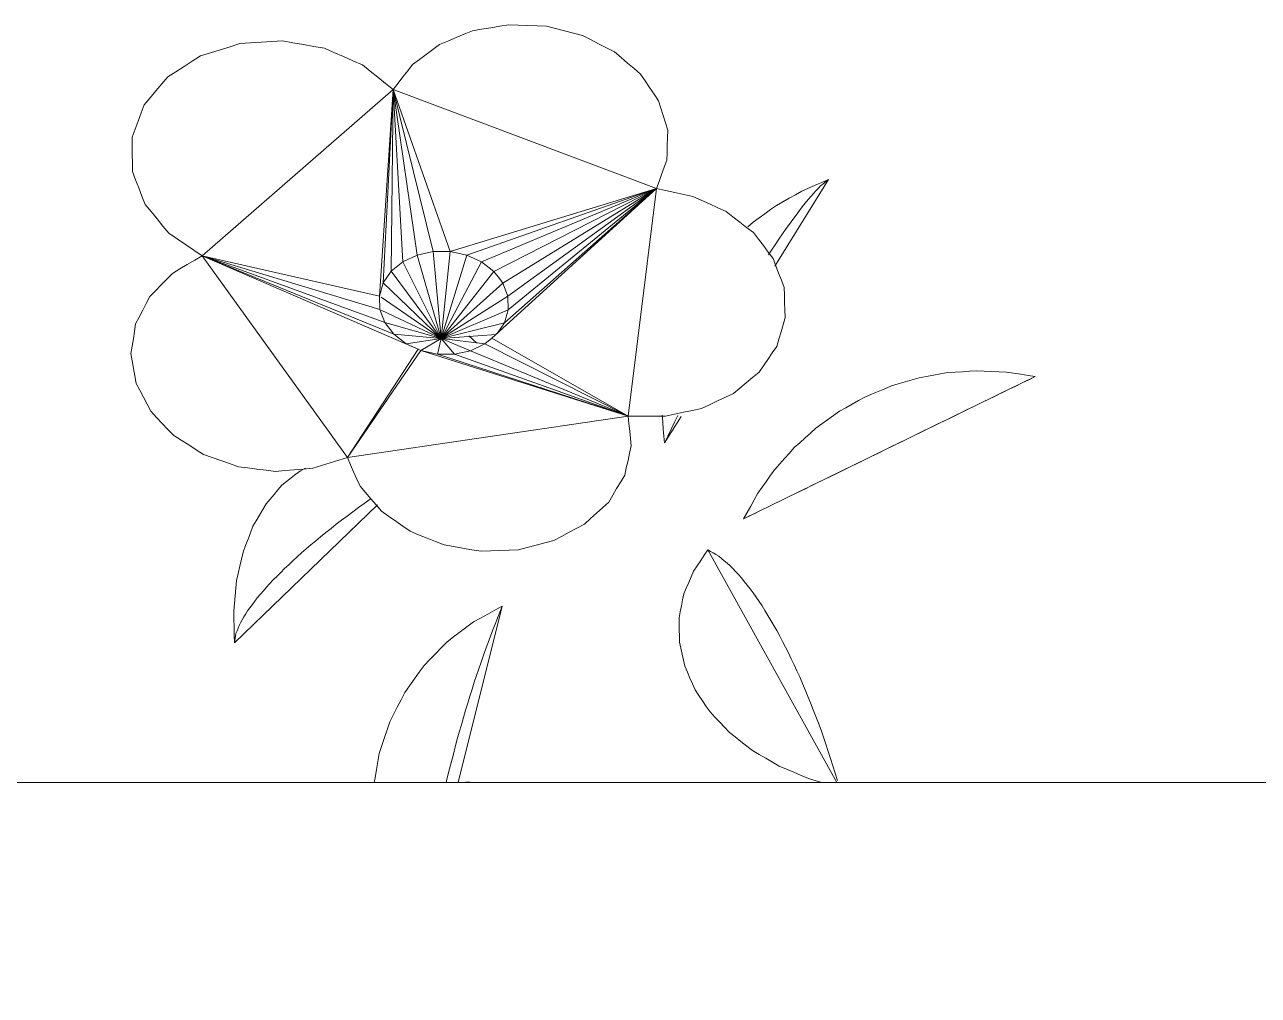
# Model space of a CAD drawing. Header units: metres. Extents: x -18.34 to -13.25, y -25.49 to -16.26.
# Drawn here: x -14.5448 to -14.3849, y -20.2817 to -20.1559 of the extents above; entities that cross this region are included whole.
import ezdxf

# ---------------------------------------------------------------- set-up
doc = ezdxf.new("R2010")
doc.units = ezdxf.units.M
for name, color, linetype, lineweight in [('Importações nas famílias', 7, 'Continuous', 5), ('Quadro estrutural', 7, 'Continuous', 5), ('Vegetação', 7, 'Continuous', 5)]:
    doc.layers.add(name, color=color, linetype=linetype, lineweight=lineweight)

# ---------------------------------------------------------------- blocks, each defined once
blk = doc.blocks.new('Planta_pergolado_12200 - plantas pergolado_skp_Component_12-V4010-Pavimento 02 - Executivo')
at = {"layer": 'Importações nas famílias', "color": 9}
blk.add_line((0.73835, -0.29797), (0.76851, -0.28128), dxfattribs=at)
at = {"layer": 'Importações nas famílias', "color": 9, "flags": 128}
for points in [[(0.75654, -0.27759), (0.75575, -0.27776), (0.75497, -0.27794), (0.75419, -0.27811), (0.7534, -0.27828)], [(0.75968, -0.27755), (0.7589, -0.27756), (0.75811, -0.27757), (0.75732, -0.27758), (0.75654, -0.27759)], [(0.76278, -0.27816), (0.762, -0.278), (0.76123, -0.27785), (0.76046, -0.2777), (0.75968, -0.27755)], [(0.76574, -0.27941), (0.765, -0.2791), (0.76426, -0.27879), (0.76352, -0.27847), (0.76278, -0.27816)], [(0.75036, -0.27962), (0.74964, -0.2801), (0.74892, -0.28059), (0.7482, -0.28107), (0.74749, -0.28156)], [(0.7534, -0.27828), (0.75264, -0.27862), (0.75188, -0.27895), (0.75112, -0.27928), (0.75036, -0.27962)], [(0.76851, -0.28128), (0.76781, -0.28081), (0.76712, -0.28034), (0.76643, -0.27988), (0.76574, -0.27941)], [(0.76769, -0.28267), (0.76789, -0.28232), (0.7681, -0.28197), (0.7683, -0.28163), (0.76851, -0.28128)], [(0.74749, -0.28156), (0.74682, -0.28218), (0.74616, -0.28281), (0.7455, -0.28344), (0.74484, -0.28406)], [(0.76648, -0.28412), (0.76678, -0.28376), (0.76708, -0.28339), (0.76738, -0.28303), (0.76769, -0.28267)], [(0.74484, -0.28406), (0.74425, -0.28481), (0.74366, -0.28556), (0.74307, -0.28631), (0.74248, -0.28707)], [(0.76489, -0.28561), (0.76529, -0.28524), (0.76568, -0.28487), (0.76608, -0.28449), (0.76648, -0.28412)], [(0.76294, -0.28714), (0.76343, -0.28676), (0.76391, -0.28638), (0.7644, -0.28599), (0.76489, -0.28561)], [(0.74248, -0.28707), (0.74198, -0.28792), (0.74148, -0.28878), (0.74097, -0.28964), (0.74047, -0.2905)], [(0.76065, -0.28867), (0.76122, -0.28829), (0.76179, -0.28791), (0.76237, -0.28752), (0.76294, -0.28714)], [(0.75805, -0.2902), (0.7587, -0.28982), (0.75935, -0.28944), (0.76, -0.28906), (0.76065, -0.28867)], [(0.74047, -0.2905), (0.74007, -0.29145), (0.73966, -0.2924), (0.73926, -0.29334), (0.73886, -0.29429)], [(0.75516, -0.29171), (0.75588, -0.29133), (0.75661, -0.29096), (0.75733, -0.29058), (0.75805, -0.2902)], [(0.75202, -0.29318), (0.75281, -0.29281), (0.75359, -0.29244), (0.75438, -0.29208), (0.75516, -0.29171)], [(0.74867, -0.29459), (0.74951, -0.29424), (0.75035, -0.29388), (0.75119, -0.29353), (0.75202, -0.29318)], [(0.73886, -0.29429), (0.73856, -0.2953), (0.73835, -0.29603)], [(0.74513, -0.29593), (0.74602, -0.2956), (0.7469, -0.29526), (0.74778, -0.29492), (0.74867, -0.29459)], [(0.73862, -0.29805), (0.73956, -0.29776), (0.74051, -0.29747), (0.74145, -0.29718)], [(0.74145, -0.29718), (0.74237, -0.29687), (0.74329, -0.29656), (0.74421, -0.29624), (0.74513, -0.29593)]]:
    blk.add_lwpolyline(points, dxfattribs=at)
blk = doc.blocks.new('Planta_pergolado_12200 - plantas pergolado_skp_Component_12-V4011-Pavimento 02 - Executivo')
at = {"layer": 'Importações nas famílias', "color": 9}
blk.add_line((0.73835, -0.24889), (0.76118, -0.25462), dxfattribs=at)
at = {"layer": 'Importações nas famílias', "color": 9, "flags": 128}
for points in [[(0.74212, -0.23869), (0.74107, -0.23851), (0.74001, -0.23833), (0.73895, -0.23815), (0.73835, -0.23804)], [(0.7462, -0.24005), (0.74518, -0.23971), (0.74416, -0.23937), (0.74314, -0.23903), (0.74212, -0.23869)], [(0.75002, -0.24199), (0.74907, -0.24151), (0.74811, -0.24102), (0.74715, -0.24053), (0.7462, -0.24005)], [(0.75351, -0.24449), (0.75264, -0.24386), (0.75177, -0.24324), (0.75089, -0.24262), (0.75002, -0.24199)], [(0.75658, -0.24747), (0.75581, -0.24673), (0.75504, -0.24598), (0.75428, -0.24523), (0.75351, -0.24449)], [(0.73835, -0.24736), (0.73914, -0.24755), (0.74011, -0.24778)], [(0.74011, -0.24778), (0.74106, -0.24803), (0.74202, -0.24829), (0.74298, -0.24854), (0.74394, -0.24879)], [(0.75915, -0.25088), (0.75851, -0.25002), (0.75787, -0.24917), (0.75722, -0.24832), (0.75658, -0.24747)], [(0.74394, -0.24879), (0.74488, -0.24906), (0.74582, -0.24933), (0.74676, -0.2496), (0.7477, -0.24987)], [(0.7477, -0.24987), (0.74861, -0.25015), (0.74952, -0.25043), (0.75043, -0.25072), (0.75134, -0.251)], [(0.76118, -0.25462), (0.76067, -0.25368), (0.76016, -0.25275), (0.75966, -0.25181), (0.75915, -0.25088)], [(0.75134, -0.251), (0.75221, -0.25129), (0.75308, -0.25159), (0.75395, -0.25188), (0.75483, -0.25218)], [(0.75483, -0.25218), (0.75565, -0.25248), (0.75647, -0.25278), (0.75729, -0.25309), (0.75812, -0.25339)], [(0.75812, -0.25339), (0.75888, -0.2537), (0.75965, -0.254), (0.76041, -0.25431), (0.76118, -0.25462)]]:
    blk.add_lwpolyline(points, dxfattribs=at)
blk = doc.blocks.new('Planta_pergolado_12200 - plantas pergolado_skp_Component_12-V855-Pavimento 02 - Executivo')
at = {"layer": 'Importações nas famílias', "color": 9}
blk.add_line((0.79096, 0.3237), (0.7725, 0.28589), dxfattribs=at)
at = {"layer": 'Importações nas famílias', "color": 9, "flags": 128}
for points in [[(0.78932, 0.32032), (0.78973, 0.32116), (0.79014, 0.32201), (0.79055, 0.32285), (0.79096, 0.3237)], [(0.79096, 0.3237), (0.79111, 0.32276), (0.79125, 0.32181), (0.7914, 0.32087), (0.79154, 0.31992)], [(0.78755, 0.3167), (0.78799, 0.3176), (0.78843, 0.31851), (0.78888, 0.31941), (0.78932, 0.32032)], [(0.79154, 0.31992), (0.79159, 0.31898), (0.79163, 0.31803), (0.79167, 0.31708), (0.79171, 0.31613)], [(0.78571, 0.31291), (0.78617, 0.31386), (0.78663, 0.3148), (0.78709, 0.31575), (0.78755, 0.3167)], [(0.79171, 0.31613), (0.79165, 0.31519), (0.79159, 0.31425), (0.79153, 0.3133), (0.79147, 0.31236)], [(0.78383, 0.30906), (0.7843, 0.31002), (0.78477, 0.31099), (0.78524, 0.31195), (0.78571, 0.31291)], [(0.79147, 0.31236), (0.7913, 0.31143), (0.79114, 0.31051), (0.79097, 0.30958), (0.79081, 0.30865)], [(0.78196, 0.30522), (0.78242, 0.30618), (0.78289, 0.30714), (0.78336, 0.3081), (0.78383, 0.30906)], [(0.79081, 0.30865), (0.79054, 0.30775), (0.79028, 0.30685), (0.79001, 0.30595), (0.78975, 0.30505)], [(0.78014, 0.30149), (0.78059, 0.30243), (0.78105, 0.30336), (0.7815, 0.30429), (0.78196, 0.30522)], [(0.78975, 0.30505), (0.78938, 0.30419), (0.78902, 0.30332), (0.78866, 0.30246), (0.78829, 0.30159)], [(0.77841, 0.29796), (0.77884, 0.29885), (0.77927, 0.29973), (0.77971, 0.30061), (0.78014, 0.30149)], [(0.78829, 0.30159), (0.78784, 0.30077), (0.78738, 0.29996), (0.78692, 0.29914), (0.78646, 0.29832)], [(0.77682, 0.29471), (0.77722, 0.29552), (0.77762, 0.29634), (0.77801, 0.29715), (0.77841, 0.29796)], [(0.78646, 0.29832), (0.78591, 0.29756), (0.78537, 0.29679), (0.78482, 0.29603), (0.78427, 0.29527)], [(0.77541, 0.29181), (0.77576, 0.29254), (0.77611, 0.29326), (0.77647, 0.29399), (0.77682, 0.29471)], [(0.78427, 0.29527), (0.78364, 0.29457), (0.78301, 0.29387), (0.78238, 0.29317), (0.78175, 0.29247)], [(0.7742, 0.28934), (0.7745, 0.28996), (0.7748, 0.29058), (0.7751, 0.2912), (0.77541, 0.29181)], [(0.78175, 0.29247), (0.78105, 0.29184), (0.78034, 0.29121), (0.77964, 0.29058), (0.77893, 0.28995)], [(0.77893, 0.28995), (0.77816, 0.2894), (0.77738, 0.28885), (0.77661, 0.2883), (0.77583, 0.28775)], [(0.77322, 0.28735), (0.77346, 0.28785), (0.77371, 0.28835), (0.77395, 0.28884), (0.7742, 0.28934)], [(0.77583, 0.28775), (0.775, 0.28728), (0.77417, 0.28682), (0.77333, 0.28635), (0.7725, 0.28589)], [(0.7725, 0.28589), (0.77268, 0.28625), (0.77286, 0.28662), (0.77304, 0.28698), (0.77322, 0.28735)]]:
    blk.add_lwpolyline(points, dxfattribs=at)
blk = doc.blocks.new('Planta_pergolado_12200 - plantas pergolado_skp_Component_12-V849-Pavimento 02 - Executivo')
at = {"layer": 'Importações nas famílias', "color": 9}
blk.add_line((0.64082, 0.18596), (0.6405, 0.18638), dxfattribs=at)
at = {"layer": 'Importações nas famílias', "color": 9, "flags": 128}
blk.add_lwpolyline([(0.64148, 0.1853), (0.64115, 0.18563), (0.64082, 0.18596)], dxfattribs=at)
blk = doc.blocks.new('Planta_pergolado_12200 - plantas pergolado_skp_Component_12-V883-Pavimento 02 - Executivo')
at = {"layer": 'Importações nas famílias', "color": 9}
for p, q in [((0.94451, 0.30844), (0.9333, 0.30146)), ((0.93474, 0.30066), (0.93537, 0.30106)), ((0.939, 0.29867), (0.93839, 0.29799)), ((0.91379, 0.28932), (0.91037, 0.28718))]:
    blk.add_line(p, q, dxfattribs=at)
at = {"layer": 'Importações nas famílias', "color": 9, "flags": 128}
for points in [[(0.94237, 0.30617), (0.94271, 0.30649), (0.94305, 0.30681), (0.94338, 0.30713), (0.94372, 0.30744)], [(0.94451, 0.30844), (0.94414, 0.30757), (0.94376, 0.3067), (0.94338, 0.30583), (0.943, 0.30496)], [(0.94372, 0.30744), (0.94392, 0.30769), (0.94412, 0.30794), (0.94432, 0.30819), (0.94451, 0.30844)], [(0.9405, 0.30466), (0.94097, 0.30504), (0.94143, 0.30542), (0.9419, 0.3058), (0.94237, 0.30617)], [(0.93815, 0.30295), (0.93873, 0.30337), (0.93932, 0.3038), (0.93991, 0.30423), (0.9405, 0.30466)], [(0.943, 0.30496), (0.94254, 0.30414), (0.94208, 0.30332), (0.94162, 0.30251), (0.94116, 0.30169)], [(0.93537, 0.30106), (0.93606, 0.30153), (0.93676, 0.302), (0.93745, 0.30247), (0.93815, 0.30295)], [(0.94116, 0.30169), (0.94062, 0.30093), (0.94008, 0.30018), (0.93954, 0.29943), (0.939, 0.29867)], [(0.91037, 0.28718), (0.91126, 0.28761), (0.91215, 0.28804), (0.91305, 0.28847), (0.91394, 0.28891)], [(0.91395, 0.28687), (0.91305, 0.28695), (0.91216, 0.28702), (0.91126, 0.2871), (0.91037, 0.28718)]]:
    blk.add_lwpolyline(points, dxfattribs=at)
blk = doc.blocks.new('Planta_pergolado_12200 - plantas pergolado_skp_Component_12-V851-Pavimento 02 - Executivo')
at = {"layer": 'Importações nas famílias', "color": 9}
for p, q in [((0.60168, 0.1549), (0.61958, 0.17345)), ((0.61974, 0.17172), (0.62028, 0.1725)), ((0.62431, 0.16412), (0.62399, 0.16345))]:
    blk.add_line(p, q, dxfattribs=at)
at = {"layer": 'Importações nas famílias', "color": 9, "flags": 128}
for points in [[(0.61757, 0.16879), (0.61811, 0.16952), (0.61866, 0.17025), (0.6192, 0.17099), (0.61974, 0.17172)], [(0.61543, 0.16607), (0.61596, 0.16675), (0.6165, 0.16743), (0.61704, 0.16811), (0.61757, 0.16879)], [(0.61332, 0.16359), (0.61385, 0.16421), (0.61437, 0.16483), (0.6149, 0.16545), (0.61543, 0.16607)], [(0.61129, 0.16138), (0.6118, 0.16194), (0.61231, 0.16249), (0.61281, 0.16304), (0.61332, 0.16359)], [(0.62399, 0.16345), (0.62352, 0.16286), (0.62306, 0.16226), (0.62259, 0.16167), (0.62212, 0.16107)], [(0.60934, 0.15947), (0.60983, 0.15995), (0.61032, 0.16043), (0.6108, 0.16091), (0.61129, 0.16138)], [(0.62212, 0.16107), (0.62151, 0.16055), (0.62091, 0.16004), (0.6203, 0.15952), (0.6197, 0.15901)], [(0.60751, 0.15787), (0.60797, 0.15827), (0.60843, 0.15867), (0.60888, 0.15907), (0.60934, 0.15947)], [(0.6197, 0.15901), (0.61897, 0.15858), (0.61824, 0.15816), (0.61751, 0.15774), (0.61678, 0.15731)], [(0.60581, 0.1566), (0.60623, 0.15692), (0.60666, 0.15723), (0.60709, 0.15755), (0.60751, 0.15787)], [(0.61678, 0.15731), (0.61595, 0.15699), (0.61511, 0.15667), (0.61428, 0.15635), (0.61344, 0.15603)], [(0.60168, 0.1549), (0.60198, 0.15496), (0.60228, 0.15501), (0.60258, 0.15506), (0.60288, 0.15511)], [(0.60288, 0.15511), (0.60322, 0.15525), (0.60357, 0.15539), (0.60392, 0.15553), (0.60426, 0.15568)], [(0.60426, 0.15568), (0.60465, 0.15591), (0.60504, 0.15614), (0.60542, 0.15637), (0.60581, 0.1566)], [(0.60975, 0.15519), (0.60876, 0.1551), (0.60778, 0.155), (0.60679, 0.15491), (0.6058, 0.15481)], [(0.61344, 0.15603), (0.61252, 0.15582), (0.6116, 0.15561), (0.61067, 0.1554), (0.60975, 0.15519)], [(0.6058, 0.15481), (0.60477, 0.15484), (0.60374, 0.15486), (0.60271, 0.15488), (0.60168, 0.1549)]]:
    blk.add_lwpolyline(points, dxfattribs=at)
blk = doc.blocks.new('Planta_pergolado_12200 - plantas pergolado_skp_Component_17-V4012-Pavimento 02 - Executivo')
at = {"layer": 'Importações nas famílias', "color": 9}
for p, q in [((0.80662, -0.21573), (0.78046, -0.23455)), ((0.7945, -0.24371), (0.80662, -0.21573)), ((0.79644, -0.24056), (0.80662, -0.21573)), ((0.79796, -0.23941), (0.80662, -0.21573)), ((0.79965, -0.23877), (0.80662, -0.21573)), ((0.8014, -0.2387), (0.80662, -0.21573)), ((0.80662, -0.21573), (0.82816, -0.24049)), ((0.78046, -0.23455), (0.78584, -0.27093)), ((0.79432, -0.24409), (0.78046, -0.23455)), ((0.78046, -0.23455), (0.7945, -0.24371)), ((0.79591, -0.24672), (0.80125, -0.23892)), ((0.79591, -0.24672), (0.79958, -0.23892)), ((0.79591, -0.24672), (0.80309, -0.2392)), ((0.79591, -0.24672), (0.79796, -0.23941)), ((0.79644, -0.24056), (0.79796, -0.23941)), ((0.79796, -0.23941), (0.79965, -0.23877)), ((0.79965, -0.23877), (0.8014, -0.2387)), ((0.82816, -0.24049), (0.8014, -0.2387)), ((0.80309, -0.2392), (0.8014, -0.2387)), ((0.8046, -0.24023), (0.80309, -0.2392)), ((0.80309, -0.2392), (0.82816, -0.24049)), ((0.7952, -0.24216), (0.79644, -0.24056)), ((0.79591, -0.24672), (0.8046, -0.24023)), ((0.79591, -0.24672), (0.79644, -0.24056)), ((0.80584, -0.24173), (0.8046, -0.24023)), ((0.8046, -0.24023), (0.82816, -0.24049)), ((0.82816, -0.24049), (0.80584, -0.24173)), ((0.82816, -0.24049), (0.80671, -0.2436)), ((0.80716, -0.24789), (0.82816, -0.24049)), ((0.80716, -0.24569), (0.82816, -0.24049)), ((0.81532, -0.27461), (0.82816, -0.24049)), ((0.7945, -0.24371), (0.7952, -0.24216)), ((0.79591, -0.24672), (0.7952, -0.24216)), ((0.79591, -0.24672), (0.80584, -0.24173)), ((0.80671, -0.2436), (0.80584, -0.24173)), ((0.78584, -0.27093), (0.79432, -0.24409)), ((0.79387, -0.24623), (0.79432, -0.24409)), ((0.79432, -0.24409), (0.7945, -0.24371)), ((0.79591, -0.24672), (0.79432, -0.24409)), ((0.79591, -0.24672), (0.80671, -0.2436)), ((0.80707, -0.24527), (0.80671, -0.2436)), ((0.80716, -0.24569), (0.79591, -0.24672)), ((0.80707, -0.24527), (0.80716, -0.24569)), ((0.80716, -0.24569), (0.80716, -0.24789)), ((0.78584, -0.27093), (0.79387, -0.24623)), ((0.79386, -0.24842), (0.79387, -0.24623)), ((0.79591, -0.24672), (0.79386, -0.24842)), ((0.79591, -0.24672), (0.79387, -0.24623)), ((0.79591, -0.24672), (0.79431, -0.25052)), ((0.79591, -0.24672), (0.79519, -0.25238)), ((0.79591, -0.24672), (0.80583, -0.25195)), ((0.80459, -0.25355), (0.79591, -0.24672)), ((0.79591, -0.24672), (0.79794, -0.25492)), ((0.79642, -0.25382), (0.79591, -0.24672)), ((0.79591, -0.24672), (0.80307, -0.25471)), ((0.80138, -0.25534), (0.79591, -0.24672)), ((0.79591, -0.24672), (0.80671, -0.25002)), ((0.79591, -0.24672), (0.80716, -0.24789)), ((0.79963, -0.25541), (0.79591, -0.24672)), ((0.79386, -0.24842), (0.78584, -0.27093)), ((0.79431, -0.25052), (0.79386, -0.24842)), ((0.80716, -0.24789), (0.80671, -0.25002)), ((0.80716, -0.24789), (0.81532, -0.27461)), ((0.79431, -0.25052), (0.78584, -0.27093)), ((0.79519, -0.25238), (0.79431, -0.25052)), ((0.80671, -0.25002), (0.80583, -0.25195)), ((0.81532, -0.27461), (0.80671, -0.25002)), ((0.79519, -0.25238), (0.78584, -0.27093)), ((0.79593, -0.25328), (0.79519, -0.25238)), ((0.80583, -0.25195), (0.80459, -0.25355)), ((0.81532, -0.27461), (0.80583, -0.25195)), ((0.79593, -0.25328), (0.78584, -0.27093)), ((0.81532, -0.27461), (0.79593, -0.25328)), ((0.79794, -0.25492), (0.79656, -0.25397)), ((0.80459, -0.25355), (0.80368, -0.25425)), ((0.81532, -0.27461), (0.80459, -0.25355)), ((0.79963, -0.25541), (0.79794, -0.25492)), ((0.81532, -0.27461), (0.79794, -0.25492)), ((0.80138, -0.25534), (0.79963, -0.25541)), ((0.81532, -0.27461), (0.79963, -0.25541)), ((0.80307, -0.25471), (0.80138, -0.25534)), ((0.81532, -0.27461), (0.80138, -0.25534)), ((0.80368, -0.25425), (0.80307, -0.25471)), ((0.81532, -0.27461), (0.80307, -0.25471)), ((0.81532, -0.27461), (0.78584, -0.27093))]:
    blk.add_line(p, q, dxfattribs=at)
at = {"layer": 'Importações nas famílias', "color": 9, "flags": 128}
for points in [[(0.78646, -0.20907), (0.78736, -0.20859), (0.78827, -0.20812), (0.78918, -0.20765), (0.79008, -0.20718)], [(0.79008, -0.20718), (0.79105, -0.20701), (0.79201, -0.20685), (0.79298, -0.20668), (0.79395, -0.20651)], [(0.79395, -0.20651), (0.7949, -0.20667), (0.79586, -0.20682), (0.79682, -0.20697), (0.79778, -0.20712)], [(0.79778, -0.20712), (0.79867, -0.20758), (0.79955, -0.20804), (0.80044, -0.2085), (0.80132, -0.20895)], [(0.81328, -0.20834), (0.81435, -0.20793), (0.81542, -0.20752), (0.81648, -0.20711), (0.81755, -0.2067)], [(0.81755, -0.2067), (0.81866, -0.20669), (0.81976, -0.20668), (0.82087, -0.20667), (0.82198, -0.20666)], [(0.82198, -0.20666), (0.82303, -0.20706), (0.82408, -0.20745), (0.82513, -0.20784), (0.82618, -0.20823)], [(0.78331, -0.21205), (0.7841, -0.2113), (0.78488, -0.21056), (0.78567, -0.20981), (0.78646, -0.20907)], [(0.80132, -0.20895), (0.80208, -0.20969), (0.80283, -0.21042), (0.80358, -0.21116), (0.80434, -0.21189)], [(0.80953, -0.21143), (0.81047, -0.21066), (0.8114, -0.20989), (0.81234, -0.20911), (0.81328, -0.20834)], [(0.82618, -0.20823), (0.82708, -0.20899), (0.82799, -0.20975), (0.82889, -0.21051), (0.8298, -0.21127)], [(0.78086, -0.21592), (0.78148, -0.21495), (0.78209, -0.21399), (0.7827, -0.21302), (0.78331, -0.21205)], [(0.80434, -0.21189), (0.80491, -0.21285), (0.80548, -0.21381), (0.80605, -0.21477), (0.80662, -0.21573)], [(0.80662, -0.21573), (0.80734, -0.21466), (0.80807, -0.21358), (0.8088, -0.21251), (0.80953, -0.21143)], [(0.8298, -0.21127), (0.83048, -0.21233), (0.83116, -0.2134), (0.83184, -0.21446), (0.83252, -0.21552)], [(0.83252, -0.21552), (0.83292, -0.2168), (0.83332, -0.21807), (0.83372, -0.21935), (0.83412, -0.22062)], [(0.77928, -0.22043), (0.77968, -0.2193), (0.78007, -0.21817), (0.78047, -0.21705), (0.78086, -0.21592)], [(0.77867, -0.22525), (0.77882, -0.22404), (0.77897, -0.22284), (0.77913, -0.22163), (0.77928, -0.22043)], [(0.83412, -0.22062), (0.83421, -0.222), (0.83429, -0.22338), (0.83438, -0.22475), (0.83446, -0.22613)], [(0.77907, -0.23007), (0.77897, -0.22886), (0.77887, -0.22766), (0.77877, -0.22645), (0.77867, -0.22525)], [(0.83446, -0.22613), (0.83423, -0.22749), (0.83399, -0.22886), (0.83375, -0.23022), (0.83351, -0.23158)], [(0.78046, -0.23455), (0.78011, -0.23343), (0.77976, -0.23231), (0.77942, -0.23119), (0.77907, -0.23007)], [(0.83351, -0.23158), (0.83297, -0.23281), (0.83243, -0.23404), (0.83189, -0.23528), (0.83135, -0.23651)], [(0.77676, -0.2362), (0.77768, -0.23578), (0.77861, -0.23537), (0.77953, -0.23496), (0.78046, -0.23455)], [(0.7735, -0.23897), (0.77432, -0.23828), (0.77513, -0.23759), (0.77595, -0.23689), (0.77676, -0.2362)], [(0.83135, -0.23651), (0.83055, -0.2375), (0.82976, -0.2385), (0.82896, -0.23949), (0.82816, -0.24049)], [(0.7709, -0.24269), (0.77155, -0.24176), (0.7722, -0.24083), (0.77285, -0.2399), (0.7735, -0.23897)], [(0.82816, -0.24049), (0.82898, -0.24112), (0.82979, -0.24175), (0.8306, -0.24237), (0.83142, -0.243)], [(0.76913, -0.24709), (0.76957, -0.24599), (0.77002, -0.24489), (0.77046, -0.24379), (0.7709, -0.24269)], [(0.83142, -0.243), (0.83207, -0.24388), (0.83272, -0.24476), (0.83336, -0.24563), (0.83401, -0.24651)], [(0.76832, -0.25188), (0.76852, -0.25068), (0.76873, -0.24948), (0.76893, -0.24829), (0.76913, -0.24709)], [(0.83401, -0.24651), (0.83445, -0.24757), (0.83489, -0.24864), (0.83533, -0.2497), (0.83577, -0.25077)], [(0.83577, -0.25077), (0.83597, -0.25195), (0.83617, -0.25313), (0.83637, -0.25431), (0.83657, -0.25549)], [(0.76852, -0.25672), (0.76847, -0.25551), (0.76842, -0.2543), (0.76837, -0.25309), (0.76832, -0.25188)], [(0.83657, -0.25549), (0.83652, -0.2567), (0.83647, -0.25792), (0.83642, -0.25913), (0.83636, -0.26035)], [(0.76971, -0.26129), (0.76941, -0.26015), (0.76911, -0.25901), (0.76882, -0.25786), (0.76852, -0.25672)], [(0.83636, -0.26035), (0.83606, -0.26152), (0.83576, -0.26268), (0.83546, -0.26385), (0.83516, -0.26502)], [(0.77182, -0.26528), (0.77129, -0.26429), (0.77077, -0.26329), (0.77024, -0.26229), (0.76971, -0.26129)], [(0.7747, -0.26842), (0.77398, -0.26764), (0.77326, -0.26685), (0.77254, -0.26607), (0.77182, -0.26528)], [(0.83516, -0.26502), (0.83463, -0.26606), (0.8341, -0.2671), (0.83357, -0.26814), (0.83304, -0.26918)], [(0.77816, -0.27049), (0.7773, -0.26997), (0.77643, -0.26945), (0.77557, -0.26894), (0.7747, -0.26842)], [(0.83304, -0.26918), (0.83232, -0.27002), (0.8316, -0.27086), (0.83087, -0.27171), (0.83015, -0.27255)], [(0.78196, -0.27134), (0.78101, -0.27113), (0.78006, -0.27092), (0.77911, -0.2707), (0.77816, -0.27049)], [(0.78584, -0.27093), (0.78487, -0.27104), (0.7839, -0.27114), (0.78293, -0.27124), (0.78196, -0.27134)], [(0.78583, -0.27579), (0.78583, -0.27458), (0.78583, -0.27336), (0.78583, -0.27215), (0.78584, -0.27093)], [(0.83015, -0.27255), (0.82929, -0.27313), (0.82842, -0.27372), (0.82755, -0.27431), (0.82669, -0.27489)], [(0.81532, -0.27461), (0.81507, -0.27579), (0.81482, -0.27697), (0.81456, -0.27816), (0.81431, -0.27934)], [(0.81901, -0.27596), (0.81809, -0.27562), (0.81717, -0.27528), (0.81624, -0.27494), (0.81532, -0.27461)], [(0.82669, -0.27489), (0.82574, -0.27518), (0.82479, -0.27547), (0.82384, -0.27577), (0.82289, -0.27606)], [(0.78683, -0.28045), (0.78658, -0.27928), (0.78633, -0.27812), (0.78608, -0.27696), (0.78583, -0.27579)], [(0.82289, -0.27606), (0.82192, -0.27603), (0.82095, -0.27601), (0.81998, -0.27598), (0.81901, -0.27596)], [(0.81431, -0.27934), (0.81383, -0.28041), (0.81334, -0.28148), (0.81285, -0.28255), (0.81237, -0.28363)], [(0.78877, -0.28458), (0.78828, -0.28354), (0.7878, -0.28251), (0.78731, -0.28148), (0.78683, -0.28045)], [(0.81237, -0.28363), (0.81168, -0.28451), (0.81099, -0.2854), (0.8103, -0.28629), (0.80962, -0.28717)], [(0.79151, -0.2879), (0.79082, -0.28707), (0.79014, -0.28624), (0.78945, -0.28541), (0.78877, -0.28458)], [(0.80962, -0.28717), (0.80878, -0.28781), (0.80793, -0.28846), (0.80709, -0.2891), (0.80625, -0.28974)], [(0.79487, -0.2902), (0.79403, -0.28962), (0.79319, -0.28905), (0.79235, -0.28848), (0.79151, -0.2879)], [(0.79862, -0.2913), (0.79768, -0.29103), (0.79674, -0.29075), (0.7958, -0.29047), (0.79487, -0.2902)], [(0.80625, -0.28974), (0.80531, -0.29009), (0.80438, -0.29044), (0.80344, -0.29079), (0.8025, -0.29115)], [(0.8025, -0.29115), (0.80153, -0.29119), (0.80056, -0.29122), (0.79959, -0.29126), (0.79862, -0.2913)]]:
    blk.add_lwpolyline(points, dxfattribs=at)
blk = doc.blocks.new('Planta_pergolado_12200 - plantas pergolado_skp_Component_16-V4013-Pavimento 02 - Executivo')
for name in ['Planta_pergolado_12200 - plantas pergolado_skp_Component_17-V4012-Pavimento 02 - Executivo', 'Planta_pergolado_12200 - plantas pergolado_skp_Component_12-V4011-Pavimento 02 - Executivo', 'Planta_pergolado_12200 - plantas pergolado_skp_Component_12-V4010-Pavimento 02 - Executivo']:
    blk.add_blockref(name, (0, 0))
at = {"extrusion": (0, 0, -1), "rotation": 180}
for name, p, zscale in [('Planta_pergolado_12200 - plantas pergolado_skp_Component_12-V851-Pavimento 02 - Executivo', (-0.15477, -0.06501), -1.000000000000001), ('Planta_pergolado_12200 - plantas pergolado_skp_Component_12-V849-Pavimento 02 - Executivo', (-0.15477, -0.06501), -1), ('Planta_pergolado_12200 - plantas pergolado_skp_Component_12-V883-Pavimento 02 - Executivo', (0.12801, 0.01153), -1), ('Planta_pergolado_12200 - plantas pergolado_skp_Component_12-V855-Pavimento 02 - Executivo', (0, 0), -1)]:
    blk.add_blockref(name, p, dxfattribs=dict(at, zscale=zscale))
blk = doc.blocks.new('Planta_pergolado_12200 - plantas pergolado_skp_Component_12-V4035-Pavimento 02 - Executivo')
at = {"layer": 'Importações nas famílias', "color": 9}
for p, q in [((0.61917, -0.26736), (0.63835, -0.26827)), ((0.63776, -0.26803), (0.63835, -0.26806))]:
    blk.add_line(p, q, dxfattribs=at)
at = {"layer": 'Importações nas famílias', "color": 9, "flags": 128}
for points in [[(0.62067, -0.26582), (0.61992, -0.26659), (0.61917, -0.26736)], [(0.61917, -0.26736), (0.62003, -0.26738), (0.62088, -0.26741), (0.62173, -0.26743), (0.62258, -0.26746)], [(0.62258, -0.26746), (0.62348, -0.26749), (0.62438, -0.26751), (0.62528, -0.26754), (0.62618, -0.26757)], [(0.62618, -0.26757), (0.62712, -0.26761), (0.62806, -0.26764), (0.629, -0.26768), (0.62994, -0.26771)], [(0.62994, -0.26771), (0.63091, -0.26775), (0.63188, -0.26779), (0.63285, -0.26783), (0.63382, -0.26786)], [(0.63382, -0.26786), (0.6348, -0.26791), (0.63579, -0.26795), (0.63677, -0.26799), (0.63776, -0.26803)]]:
    blk.add_lwpolyline(points, dxfattribs=at)
blk = doc.blocks.new('Planta_pergolado_12200 - plantas pergolado_skp_Component_17-V4036-Pavimento 02 - Executivo')
at = {"layer": 'Importações nas famílias', "color": 9}
blk.add_line((0.73841, -0.24992), (0.73835, -0.25093), dxfattribs=at)
blk = doc.blocks.new('Planta_pergolado_12200 - plantas pergolado_skp_Component_16-V4037-Pavimento 02 - Executivo')
for name in ['Planta_pergolado_12200 - plantas pergolado_skp_Component_17-V4036-Pavimento 02 - Executivo', 'Planta_pergolado_12200 - plantas pergolado_skp_Component_12-V4035-Pavimento 02 - Executivo']:
    blk.add_blockref(name, (0, 0))
blk = doc.blocks.new('Planta_pergolado_12200 - plantas pergolado_skp_-V4060-Pavimento 02 - Executivo')
for name in ['Planta_pergolado_12200 - plantas pergolado_skp_Component_16-V4013-Pavimento 02 - Executivo', 'Planta_pergolado_12200 - plantas pergolado_skp_Component_16-V4037-Pavimento 02 - Executivo']:
    blk.add_blockref(name, (0, 0))
blk = doc.blocks.new('Planta_pergolado_12200 - plantas pergolado_skp_-V4061-Pavimento 02 - Executivo')
blk.add_blockref('Planta_pergolado_12200 - plantas pergolado_skp_-V4060-Pavimento 02 - Executivo', (0, 0))
blk = doc.blocks.new('Planta_pergolado_12200 - Planta_pergolado_12200-V4294-Pavimento 02 - Executivo')
blk.add_blockref('Planta_pergolado_12200 - plantas pergolado_skp_-V4061-Pavimento 02 - Executivo', (0, 0))
blk = doc.blocks.new('Tram - Tram-V4299-Pavimento 02 - Executivo')
at = {"layer": 'Quadro estrutural'}
blk.add_line((0, 0.05), (2.5, 0.05), dxfattribs=at)

msp = doc.modelspace()

# ---------------------------------------------------------------- block references
at = {"layer": 'Quadro estrutural'}
msp.add_blockref('Tram - Tram-V4299-Pavimento 02 - Executivo', (-16.59, -20.3041), dxfattribs=at)
at = {"layer": 'Vegetação', "color": 9, "rotation": 89.99999999999997}
msp.add_blockref('Planta_pergolado_12200 - Planta_pergolado_12200-V4294-Pavimento 02 - Executivo', (-14.73752, -20.99245), dxfattribs=at)

doc.saveas('drawing.dxf')
